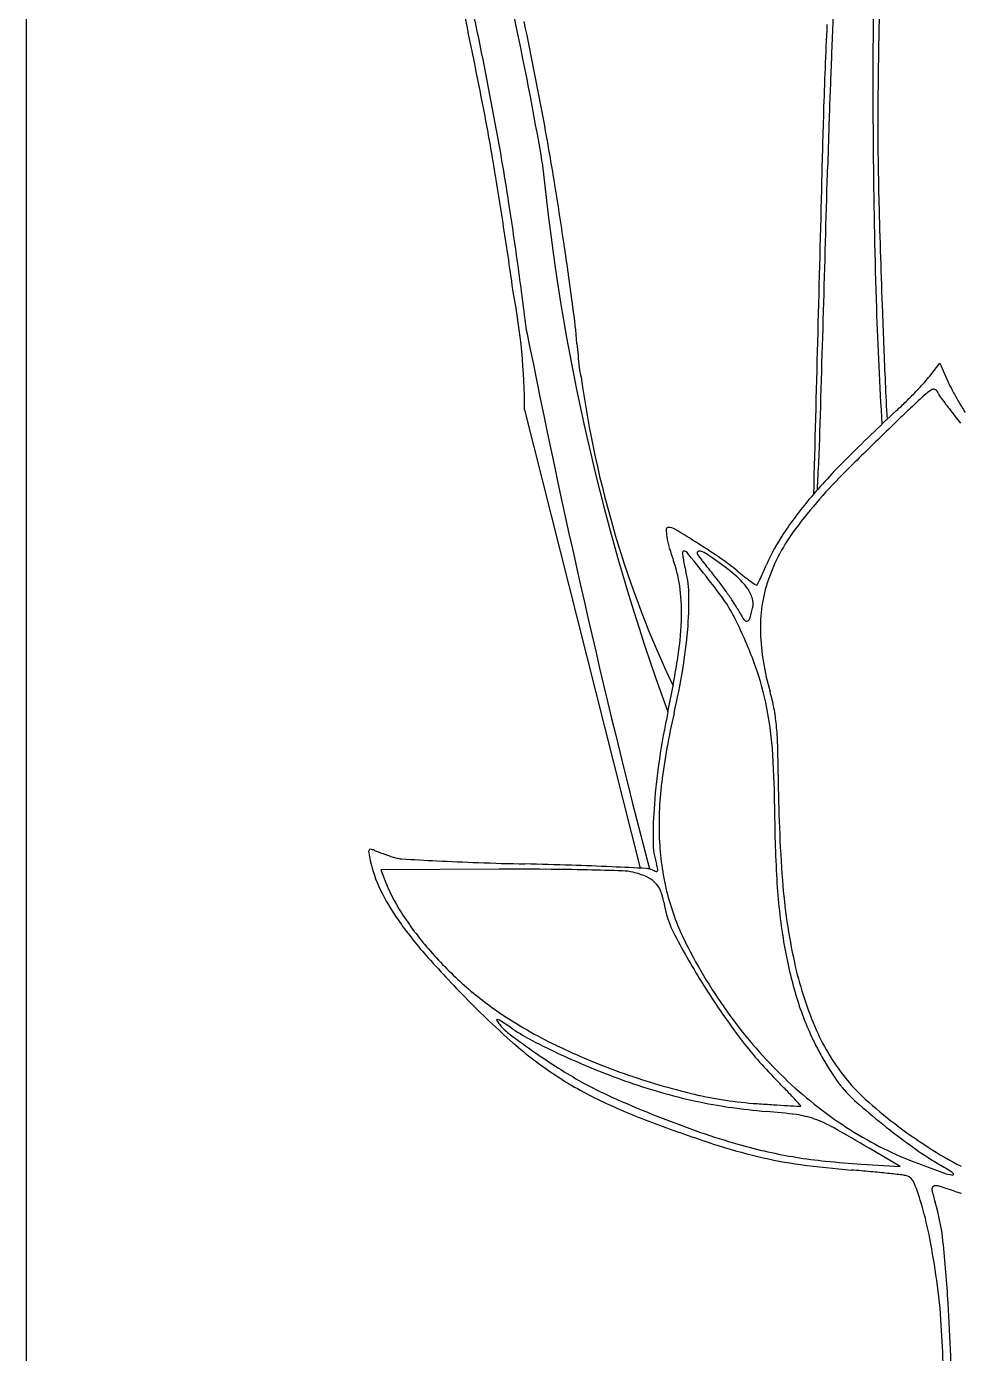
# Model space of a CAD drawing. Header units: millimetres. Extents: x 56222 to 3066687, y -650199 to -121287.
# Drawn here: x 141911.009 to 141914.405, y -185294.208 to -185289.386 of the extents above; entities that cross this region are included whole.
import ezdxf

# ---------------------------------------------------------------- set-up
doc = ezdxf.new("R2010")
doc.units = ezdxf.units.MM
doc.header["$MEASUREMENT"] = 0
doc.layers.add('$TD_AUDIT_GENERATED_(A0BDF17)', color=32, linetype='Continuous', lineweight=30)
doc.layers.add('FURNITURE', color=32, linetype='Continuous', lineweight=9)

msp = doc.modelspace()

# ---------------------------------------------------------------- linework, layer by layer
at = {"layer": '$TD_AUDIT_GENERATED_(A0BDF17)', "linetype": 'Continuous', "lineweight": 25, "ltscale": 2}
for p, q in [((141914.2932, -185290.6558, 0.5173), (141914.3295, -185290.6088, 0.5173)), ((141914.3295, -185290.6088, 0.5173), (141914.359, -185290.6756, 0.5173)), ((141912.8199, -185290.7787, 0.5173), (141913.24, -185292.4447, 0.5173)), ((141912.7281, -185292.4486, 0.5173), (141912.2973, -185292.4508, 0.5173)), ((141912.2973, -185292.4508, 0.5173), (141912.3091, -185292.4819, 0.5173)), ((141914.1858, -185293.5293, 0.5173), (141914.0733, -185293.4627, 0.5173)), ((141914.0452, -185293.5201, 0.5173), (141914.1858, -185293.5293, 0.5173))]:
    msp.add_line(p, q, dxfattribs=at)
for centre, radius, start, end in [((142033.6178, -185291.9491, 0.5173), 119.5369, 178.530367, 178.791865), ((141898.5925, -185292.3252, 0.5173), 14.3561, 11.74696, 13.40049), ((141958.7384, -185291.3176, 0.5173), 44.8398, 177.39619, 177.68267), ((141942.3037, -185289.5963, 0.5173), 28.2174, 179.35516, 180.55401), ((141887.4678, -185294.587, 0.5173), 25.6756, 11.00148, 11.83341), ((141899.5301, -185292.1799, 0.5173), 13.5511, 9.77393, 12.12939), ((141897.5299, -185292.573, 0.5173), 15.621, 10.35715, 11.8404), ((141943.8553, -185290.7076, 0.5173), 29.9657, 177.45634, 178.06689), ((141897.9496, -185292.4589, 0.5173), 15.0127, 10.1479, 11.74688), ((141928.83, -185289.7393, 0.5173), 14.7257, 178.79186, 180.01431), ((141956.5603, -185291.2295, 0.5173), 42.6599, 177.68269, 177.97169), ((141905.4705, -185291.0871, 0.5173), 7.3359, 9.50112, 11.00156), ((141932.2054, -185290.3144, 0.5173), 18.3091, 178.0669, 178.94994), ((141930.0482, -185290.2905, 0.5173), 16.1312, 177.97173, 178.56898), ((141903.4423, -185291.4924, 0.5173), 9.6106, 9.16285, 10.35711), ((141924.7701, -185289.7403, 0.5173), 10.6658, 180.01437, 181.53154), ((141904.1601, -185291.3473, 0.5173), 8.7035, 8.76617, 10.1479), ((141895.0925, -185292.824, 0.5173), 17.8582, 8.72924, 9.50113), ((141920.9462, -185289.0868, 0.5173), 8.1006, 185.61558, 200.14219), ((141202.1183, -185269.7196, 0.5173), 712.0894, 358.296309, 358.3770278), ((141938.08, -185289.6371, 0.5173), 23.9935, 180.55402, 181.84499), ((141895.8938, -185292.7099, 0.5173), 17.2567, 8.39229, 9.1628), ((141896.9037, -185292.4663, 0.5173), 16.0457, 7.89217, 8.76627), ((141954.9852, -185288.9324, 0.5173), 40.8917, 181.53154, 182.09006), ((141894.6909, -185292.8857, 0.5173), 18.2646, 7.95939, 8.72922), ((141896.0083, -185292.6931, 0.5173), 17.141, 7.66948, 8.39232), ((141897.3149, -185292.4093, 0.5173), 15.6306, 7.04767, 7.89221), ((141910.5905, -185290.7794, 0.5173), 2.2294, 0.0163, 10.932), ((141910.3099, -185290.7672, 0.5173), 2.7103, 4.8447, 7.6695), ((141927.4814, -185289.9785, 0.5173), 13.3894, 181.84497, 183.65107), ((141943.6926, -185289.3445, 0.5173), 29.5916, 182.09001, 182.58665), ((141946.4131, -185283.859, 0.5173), 34.2343, 191.17106, 194.52914), ((141917.8707, -185290.1263, 0.5173), 4.8776, 184.8447, 185.8643), ((141913.2083, -185290.6052, 0.5173), 0.1907, 185.8644, 196.551), ((141916.8445, -185290.1344, 0.5173), 3.8549, 187.8292, 205.3088), ((141936.5431, -185289.6675, 0.5173), 22.4348, 182.58663, 182.92858), ((141913.0274, -185289.5414, 0.5173), 1.6875, 316.0694, 317.6042), ((141914.0022, -185290.4314, 0.5173), 0.3674, 317.6042, 322.3614), ((141914.7712, -185290.4933, 0.5173), 0.4506, 203.862, 208.3085), ((141912.8825, -185289.4018, 0.5173), 1.8887, 314.542, 316.0695), ((141917.9035, -185294.7174, 0.5173), 5.395, 132.1892, 133.0209), ((141914.3531, -185290.8004, 0.5173), 0.1084, 118.4045, 132.1893), ((141914.3072, -185290.7154, 0.5173), 0.0118, 54.8902, 118.4045), ((141914.2981, -185290.7283, 0.5173), 0.0275, 20.9935, 54.8903), ((141914.3726, -185290.6997, 0.5173), 0.0522, 200.9935, 216.7484), ((141918.9764, -185287.2621, 0.5173), 5.7979, 216.74839, 217.29889), ((141915.5147, -185290.0928, 0.5173), 1.2951, 208.3085, 210.3317), ((141918.7228, -185295.689, 0.5173), 6.6927, 132.8396, 135.03488), ((141913.0607, -185289.583, 0.5173), 1.6345, 312.8396, 314.5419), ((141916.634, -185293.357, 0.5173), 3.5342, 133.0209, 133.9308), ((141917.3219, -185288.5224, 0.5173), 3.718, 217.2989, 218.3153), ((141915.5912, -185290.048, 0.5173), 1.3838, 210.3316, 212.3314), ((141926.263, -185303.3523, 0.5173), 17.4131, 133.93077, 134.20969), ((141927.7018, -185304.8313, 0.5173), 19.4765, 134.20969, 134.48884), ((141907.2535, -185290.6556, 0.5173), 6.6435, 356.9849, 357.97473), ((141915.6299, -185292.5998, 0.5173), 2.3213, 135.0349, 139.8711), ((141926.1529, -185303.2546, 0.5173), 17.2663, 134.48888, 134.79439), ((141915.364, -185292.3879, 0.5173), 1.9534, 134.7944, 142.957), ((141880.4011, -185289.2412, 0.5173), 33.5332, 356.87456, 356.98485), ((141914.9392, -185292.0176, 0.5173), 1.4179, 139.8711, 146.164), ((141913.48, -185291.2173, 0.5173), 0.1448, 178.3857, 188.9552), ((141913.343, -185291.2135, 0.5173), 0.00769, 89.9998, 178.3857), ((141913.343, -185291.2516, 0.5173), 0.0458, 58.7396, 89.9999), ((141910.4369, -185296.0388, 0.5173), 5.646, 57.7213, 58.7396), ((141914.3411, -185291.6159, 0.5173), 0.6719, 142.9569, 161.0506), ((141913.6494, -185291.1906, 0.5173), 0.3163, 188.9552, 196.349), ((141912.0308, -185293.5153, 0.5173), 2.6613, 55.5823, 57.7212), ((141914.3456, -185291.6196, 0.5173), 0.7033, 146.164, 156.7975), ((141914.3508, -185290.9849, 0.5173), 1.0472, 196.349, 199.38), ((141913.3999, -185291.2991, 0.5173), 0.00599, 134.9999, 186.2144), ((141913.8767, -185291.2472, 0.5173), 0.4856, 186.2145, 188.4324), ((141913.4023, -185291.3015, 0.5173), 0.0093, 39.2214, 134.9999), ((141908.2796, -185295.4826, 0.5173), 6.6217, 38.24964, 39.22137), ((141913.4537, -185291.2988, 0.5173), 0.0064, 95.5798, 180), ((141913.4569, -185291.2988, 0.5173), 0.00958, 179.9999, 215.5219), ((141914.5557, -185290.5144, 0.5173), 1.3596, 215.5219, 216.5731), ((141913.4556, -185291.3182, 0.5173), 0.0259, 65.2348, 95.5798), ((141913.3947, -185291.4503, 0.5173), 0.1714, 55.6454, 65.2348), ((141912.6311, -185292.5674, 0.5173), 1.5245, 53.7238, 55.6454), ((141912.9334, -185291.4835, 0.5173), 0.4553, 6.6025, 19.38), ((141913.7757, -185291.2622, 0.5173), 0.3834, 188.4324, 191.8605), ((141914.0501, -185291.2046, 0.5173), 0.6638, 191.8606, 194.1333), ((141914.1424, -185290.8211, 0.5173), 0.845, 216.5732, 218.5863), ((141914.6066, -185290.4506, 0.5173), 1.4389, 218.5863, 219.9376), ((141913.0263, -185292.0288, 0.5173), 0.8565, 48.6201, 53.7238), ((141913.1103, -185291.9398, 0.5173), 0.7515, 50.1001, 55.5823), ((141914.2722, -185290.5502, 0.5173), 1.0599, 230.1001, 231.9303), ((141911.8908, -185290.5674, 0.5173), 1.9675, 335.9738, 336.7975), ((141913.0438, -185291.458, 0.5173), 0.3738, 0.4926, 14.1333), ((141911.6836, -185292.7992, 0.5173), 2.2871, 35.5473, 38.2497), ((141912.8714, -185291.9034, 0.5173), 0.8242, 37.2718, 39.9376), ((141912.4767, -185292.2038, 0.5173), 1.3202, 35.3988, 37.2718), ((141913.4284, -185291.5725, 0.5173), 0.2483, 35.7893, 48.62), ((141913.9559, -185290.954, 0.5173), 0.547, 231.9304, 234.9327), ((141914.1454, -185290.684, 0.5173), 0.8769, 234.9327, 236.4712), ((141913.6541, -185291.4033, 0.5173), 0.0159, 314.9998, 334.1451), ((141911.9549, -185290.5799, 0.5173), 1.904, 334.1453, 334.7801), ((141914.2031, -185291.5685, 0.5173), 0.526, 161.0506, 182.0499), ((141912.5927, -185290.8803, 0.5173), 1.1991, 334.7802, 335.9738), ((141912.6536, -185291.5159, 0.5173), 0.737, 357.6957, 6.6025), ((141912.0781, -185291.4663, 0.5173), 1.3395, 355.2164, 0.4926), ((141912.5316, -185292.1648, 0.5173), 1.2529, 33.5077, 35.3988), ((141913.5278, -185291.5008, 0.5173), 0.1258, 16.8639, 35.7894), ((141913.6629, -185291.4122, 0.5173), 0.00332, 236.4713, 315), ((141913.1584, -185291.7454, 0.5173), 0.4746, 26.873, 35.5473), ((141913.1815, -185291.7345, 0.5173), 0.4734, 29.5969, 33.5077), ((141914.4029, -185291.0407, 0.5173), 0.9313, 209.5969, 212.4413), ((141913.0382, -185291.3537, 0.5173), 0.6281, 342.8132, 346.5868), ((141913.5839, -185291.4838, 0.5173), 0.0671, 346.5868, 16.864), ((141912.1704, -185291.4964, 0.5173), 1.2206, 350.9664, 357.6956), ((141912.1592, -185292.2517, 0.5173), 1.5947, 20.5937, 26.8729), ((141913.6283, -185291.5331, 0.5173), 0.0135, 212.4413, 271.3292), ((141913.6284, -185291.5362, 0.5173), 0.0103, 271.3293, 342.8132), ((141911.6487, -185291.4303, 0.5173), 1.7705, 350.484, 355.2164), ((141914.5617, -185291.5557, 0.5173), 0.8848, 182.0499, 196.2744), ((141909.6266, -185291.092, 0.5173), 3.7963, 348.0779, 350.9664), ((141912.641, -185292.0706, 0.5173), 1.08, 12.1846, 20.5937), ((141910.8222, -185291.2918, 0.5173), 2.6085, 346.9443, 350.4839), ((141912.4909, -185292.1031, 0.5173), 1.2336, 4.4002, 12.1846), ((141913.0877, -185291.986, 0.5173), 0.6508, 10.9067, 16.2744), ((141916.1991, -185292.4797, 0.5173), 2.9211, 168.078, 171.5129), ((141915.7679, -185292.4386, 0.5173), 2.4684, 166.9442, 172.9053), ((141913.074, -185291.9887, 0.5173), 0.6646, 5.6234, 10.9068), ((141912.6454, -185292.0309, 0.5173), 1.0954, 1.6886, 5.6235), ((141911.0834, -185292.2114, 0.5173), 2.6452, 359.9999, 4.4001), ((141909.336, -185292.1284, 0.5173), 4.4062, 0.2902, 1.6886), ((141915.5011, -185292.3755, 0.5173), 2.2153, 171.513, 175.7393), ((141914.5456, -185292.2865, 0.5173), 1.2367, 172.9052, 182.9027), ((141919.2792, -185292.0781, 0.5173), 5.5372, 180.2902, 184.2622), ((141915.0823, -185292.3443, 0.5173), 1.7954, 175.7394, 180.1078), ((141918.3773, -185292.2114, 0.5173), 4.6486, 179.9999, 183.3868), ((141912.2593, -185292.3808, 0.5173), 0.00534, 79.1757, 156.9322), ((141912.246, -185292.4505, 0.5173), 0.0763, 67.9519, 79.1757), ((141913.5612, -185292.3472, 0.5173), 0.2743, 180.1078, 197.6087), ((141914.2687, -185292.3006, 0.5173), 0.9595, 182.9026, 194.4165), ((141912.2707, -185292.3857, 0.5173), 0.0177, 156.9322, 189.9301), ((141912.9675, -185292.2637, 0.5173), 0.7251, 189.9302, 192.208), ((141912.7095, -185292.3195, 0.5173), 0.4611, 192.208, 206.0024), ((141912.4812, -185291.8696, 0.5173), 0.5504, 247.9521, 249.4016), ((141912.957, -185290.6039, 0.5173), 1.9026, 249.4016, 249.9773), ((141913.0164, -185290.4408, 0.5173), 2.0762, 249.9774, 250.5469), ((141912.8356, -185290.9527, 0.5173), 1.5333, 250.5469, 251.2617), ((141912.3809, -185292.2929, 0.5173), 0.1181, 251.2618, 266.5745), ((141913.257, -185277.6565, 0.5173), 14.7806, 266.5745, 267.0677), ((141912.9683, -185283.2939, 0.5173), 9.1358, 267.06777, 268.01085), ((141913.1709, -185277.4593, 0.5173), 14.974, 268.01093, 268.66227), ((141912.802, -185307.1462, 0.5173), 14.6977, 89.62914, 90.28826), ((141912.3909, -185310.8603, 0.5173), 18.4361, 88.13677, 88.66229), ((141912.8357, -185301.9403, 0.5173), 9.4918, 88.71437, 89.62904), ((141912.649, -185302.9249, 0.5173), 10.4966, 87.33548, 88.1367), ((141912.7628, -185305.1878, 0.5173), 12.7401, 88.14188, 88.71437), ((141911.9934, -185317.0122, 0.5173), 24.5991, 87.04136, 87.3354), ((141913.1696, -185292.6502, 0.5173), 0.1959, 76.7499, 88.1419), ((141913.1475, -185292.7441, 0.5173), 0.2924, 66.9827, 76.7499), ((141913.26, -185292.5054, 0.5173), 0.0596, 66.6414, 87.0412), ((141913.3403, -185292.3195, 0.5173), 0.143, 246.6414, 252.7692), ((141913.2995, -185292.4513, 0.5173), 0.00499, 252.7693, 321.9186), ((141913.0361, -185292.5138, 0.5173), 0.2766, 13.7767, 17.6087), ((141913.2975, -185292.4497, 0.5173), 0.00746, 321.9186, 13.7767), ((141912.9244, -185292.2493, 0.5173), 0.6578, 200.7107, 212.9455), ((141913.2211, -185292.5709, 0.5173), 0.1042, 45.8852, 66.9827), ((141913.2311, -185292.5605, 0.5173), 0.0898, 22.766, 45.8852), ((141915.9333, -185292.356, 0.5173), 2.2004, 183.3869, 189.3125), ((141915.8669, -185292.3324, 0.5173), 2.1153, 184.2623, 192.4095), ((141913.0396, -185292.1584, 0.5173), 0.8285, 206.0023, 214.8984), ((141913.1435, -185292.5973, 0.5173), 0.1847, 9.2905, 22.7661), ((141913.7188, -185292.5032, 0.5173), 0.3982, 189.2905, 207.6012), ((141914.195, -185292.3195, 0.5173), 0.8833, 194.4165, 206.6666), ((141913.3899, -185291.9476, 0.5173), 1.2126, 212.9455, 220.686), ((141913.5088, -185291.8312, 0.5173), 1.4005, 214.8984, 221.5624), ((141915.7338, -185291.4497, 0.5173), 2.6719, 207.6011, 212.0911), ((141915.3338, -185292.4543, 0.5173), 1.5929, 189.3125, 196.3595), ((141915.7456, -185289.8479, 0.5173), 4.3899, 221.5624, 224.4064), ((141913.5001, -185291.8529, 0.5173), 1.3578, 220.686, 228.0515), ((141915.0999, -185291.865, 0.5173), 1.896, 206.6667, 216.0264), ((141915.1152, -185292.4978, 0.5173), 1.3457, 192.4095, 202.8345), ((141913.4551, -185291.903, 0.5173), 1.2905, 228.0515, 235.7034), ((141915.7654, -185291.4299, 0.5173), 2.7092, 212.0911, 216.8636), ((141914.8671, -185292.5913, 0.5173), 1.1065, 196.3595, 205.6194), ((141914.8012, -185290.7728, 0.5173), 3.0681, 224.4064, 228.7702), ((141912.7205, -185292.9965, 0.5173), 0.00223, 71.5442, 211.2074), ((141912.83, -185292.9301, 0.5173), 0.1303, 211.2075, 219.69), ((141912.7005, -185293.0563, 0.5173), 0.0653, 56.7321, 71.5442), ((141913.6203, -185291.6607, 0.5173), 1.5837, 235.7034, 244.3567), ((141911.0517, -185295.5695, 0.5173), 3.0711, 55.8031, 56.7322), ((141914.9403, -185291.9811, 0.5173), 1.6986, 216.0265, 226.1903), ((141912.9036, -185292.869, 0.5173), 0.2259, 219.6901, 233.2739), ((141914.6226, -185290.565, 0.5173), 3.1006, 233.2739, 235.276), ((141913.1577, -185292.4702, 0.5173), 0.676, 235.8031, 242.7361), ((141914.6059, -185292.7122, 0.5173), 0.7931, 202.8344, 218.3247), ((141913.7122, -185292.0155, 0.5173), 1.4157, 228.7702, 236.551), ((141914.1067, -185290.6286, 0.5173), 2.7478, 242.7361, 245.1814), ((141914.008, -185290.853, 0.5173), 2.4797, 244.3568, 250.5412), ((141914.7903, -185292.161, 0.5173), 1.4905, 216.8637, 224.3285), ((141914.7212, -185292.6613, 0.5173), 0.9447, 205.6194, 208.8594), ((141914.424, -185290.8516, 0.5173), 2.7519, 235.2759, 237.7038), ((141914.2229, -185290.3774, 0.5173), 3.0246, 245.1814, 247.6131), ((141914.9975, -185292.509, 0.5173), 1.2602, 208.8593, 211.4698), ((141913.7295, -185291.9503, 0.5173), 1.4521, 237.7038, 241.6213), ((141913.9629, -185291.0087, 0.5173), 2.3418, 247.6131, 250.5591), ((141913.9962, -185290.8864, 0.5173), 2.4442, 250.5412, 256.759), ((141914.9027, -185292.567, 0.5173), 1.149, 211.4698, 214.1182), ((141913.6686, -185292.0815, 0.5173), 1.3367, 236.551, 244.6007), ((141913.8042, -185291.8121, 0.5173), 1.6091, 241.6213, 246.1764), ((141913.969, -185290.9914, 0.5173), 2.3602, 250.559, 253.8957), ((141909.3127, -185297.5117, 0.5173), 6.1668, 43.80752, 44.32845), ((141911.5433, -185295.3721, 0.5173), 3.0759, 42.9309, 43.8075), ((141914.8458, -185292.0797, 0.5173), 1.562, 226.1903, 236.7982), ((141914.2311, -185293.0221, 0.5173), 0.3377, 214.1182, 220.7089), ((141914.4229, -185292.857, 0.5173), 0.5907, 220.7089, 229.0749), ((141914.4995, -185292.7963, 0.5173), 0.6575, 218.3246, 227.8806), ((141914.1594, -185291.0479, 0.5173), 2.4808, 244.6008, 249.6677), ((141914.8215, -185289.508, 0.5173), 4.1279, 246.1764, 248.4306), ((141913.8505, -185291.4018, 0.5173), 1.933, 253.8957, 257.7713), ((141913.7638, -185291.874, 0.5173), 1.4298, 256.759, 266.0496), ((141913.8378, -185291.4606, 0.5173), 1.8728, 257.7713, 261.7119), ((141901.3232, -185304.8795, 0.5173), 17.0345, 42.79201, 42.93089), ((141915.1923, -185292.0301, 0.5173), 1.6904, 227.8806, 232.6016), ((141913.8623, -185291.2925, 0.5173), 2.0426, 261.7118, 265.4041), ((141914.4864, -185281.4111, 0.5173), 11.9176, 266.04957, 266.33651), ((141913.5351, -185295.362, 0.5173), 2.0399, 82.3109, 85.404), ((141914.1247, -185287.061, 0.5173), 6.2561, 266.33642, 266.80121), ((141915.9272, -185254.8092, 0.5173), 38.5582, 266.80116, 266.86808), ((141913.7645, -185293.6633, 0.5173), 0.3259, 70.3116, 82.3109), ((141913.8208, -185293.305, 0.5173), 0.0048, 266.8683, 300.6403), ((141913.8226, -185293.3081, 0.5173), 0.00117, 300.6399, 42.7919), ((141915.8643, -185291.1945, 0.5173), 2.7912, 229.0749, 231.7189), ((141915.3339, -185287.8783, 0.5173), 5.861, 249.66767, 251.83682), ((141914.8633, -185289.4023, 0.5173), 4.2416, 248.4306, 250.6786), ((141913.7209, -185293.785, 0.5173), 0.4551, 60.8225, 70.3116), ((141911.0237, -185298.6156, 0.5173), 5.9877, 59.38195, 60.82257), ((141914.6906, -185292.3168, 0.5173), 1.2786, 236.7982, 249.1244), ((141915.8774, -185291.1779, 0.5173), 2.8123, 231.7188, 234.4535), ((141915.2914, -185291.9004, 0.5173), 1.8537, 232.6017, 237.1916), ((141914.1996, -185291.2952, 0.5173), 2.2356, 250.6786, 254.309), ((141914.1182, -185291.584, 0.5173), 1.961, 251.8368, 256.744), ((141914.2131, -185291.2473, 0.5173), 2.2855, 254.3089, 257.1442), ((141914.0617, -185291.9109, 0.5173), 1.6047, 257.1442, 260.84), ((141914.9515, -185292.4738, 0.5173), 1.2196, 234.4535, 239.5596), ((141915.0591, -185292.2608, 0.5173), 1.4249, 237.1916, 242.7823), ((141914.0508, -185291.87, 0.5173), 1.6672, 256.744, 262.159), ((141914.0961, -185291.6972, 0.5173), 1.8212, 260.84, 264.2766), ((141914.2688, -185290.2869, 0.5173), 3.2653, 262.159, 265.4336), ((141914.2895, -185289.7681, 0.5173), 3.7599, 264.2766, 266.2748), ((141917.6309, -185284.607, 0.5173), 9.5301, 249.12438, 249.8039), ((141913.9624, -185294.1569, 0.5173), 0.7327, 55.413, 59.5596), ((141913.5117, -185299.7659, 0.5173), 6.2439, 84.79311, 85.43345), ((141913.7075, -185297.617, 0.5173), 4.0862, 83.9132, 84.793), ((141913.5786, -185298.8265, 0.5173), 5.3025, 83.3441, 83.9132), ((141914.1824, -185293.6517, 0.5173), 0.0926, 72.9602, 83.3441), ((141914.1972, -185293.6033, 0.5173), 0.042, 21.3007, 72.9602), ((141914.3992, -185293.3923, 0.5173), 0.1693, 249.8039, 262.0574), ((141914.3763, -185293.5566, 0.5173), 0.00341, 262.0576, 55.4131), ((141913.3224, -185293.9444, 0.5173), 0.981, 16.0454, 21.3008), ((141914.3123, -185293.6115, 0.5173), 0.0117, 119.6561, 192.5452), ((141914.9098, -185293.4786, 0.5173), 0.6238, 192.5452, 196.7493), ((141914.3172, -185293.6201, 0.5173), 0.0215, 73.3899, 119.6561), ((141913.7854, -185295.4026, 0.5173), 1.8816, 71.4898, 73.3899), ((141914.5678, -185293.0657, 0.5173), 0.5828, 251.4899, 254.1023), ((141912.9964, -185294.0382, 0.5173), 1.3202, 10.7978, 16.0454), ((141913.5625, -185293.8841, 0.5173), 0.7832, 6.1734, 16.7494), ((141910.9932, -185294.4202, 0.5173), 3.3595, 8.1853, 10.7977), ((141910.0269, -185294.2665, 0.5173), 4.3394, 3.1959, 6.1735), ((141912.4483, -185294.2109, 0.5173), 1.8894, 3.213, 8.1853), ((141898.0077, -185294.9376, 0.5173), 16.3773, 1.83964, 3.19593), ((141892.4326, -185295.3345, 0.5173), 21.9367, 2.38835, 3.21294)]:
    msp.add_arc(centre, radius, start, end, dxfattribs=at)
msp.add_arc((144138.0455, -185348.836, 0.5173), 2224.9248, 178.4841472, 178.512661)
at = {"layer": 'FURNITURE', "lineweight": 30}
msp.add_line((141911.0093, -185317.5925, 0.5173), (141911.0093, -185258.9961, 0.5173), dxfattribs=at)

doc.saveas('drawing.dxf')
